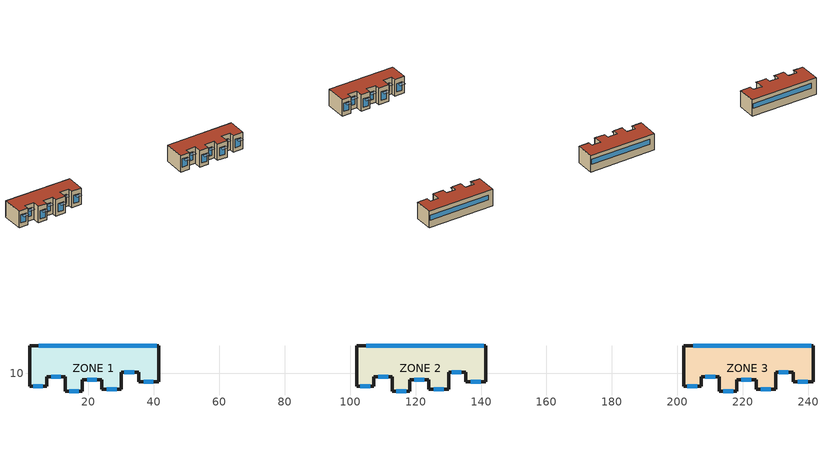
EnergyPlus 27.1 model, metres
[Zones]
ZONE 1
 floor ground (SLAB FLOOR): 1.98,5.98 1.98,18.38 41.48,18.38 41.48,7.48 35.38,7.48 35.38,10.28 30.08,10.28 30.08,5.08 24.08,5.08 24.08,8.08 18.18,8.08 18.18,4.58 12.88,4.58 12.88,8.98 7.28,8.98 7.28,5.98 z0
 wall outside (EXTERIOR): 1.98,5.98 7.28,5.98 7.28,8.98 12.88,8.98 12.88,4.58 18.18,4.58 18.18,8.08 24.08,8.08 24.08,5.08 30.08,5.08 30.08,10.28 35.38,10.28 35.38,7.48 41.48,7.48 41.48,18.38 1.98,18.38 1.98,5.98 z0:10
 window (SINGLE PANE HW WINDOW): 3.08,5.98 6.08,5.98 z2.6:7.6; 8.58,8.98 11.58,8.98 z2.5:7.5; 14.08,4.58 17.08,4.58 z2.1:7.1; 19.58,8.08 22.58,8.08 / 25.58,5.08 28.58,5.08 / 30.98,10.28 33.98,10.28 / 36.88,7.48 39.88,7.48 z2.2:7.2; 40.88,18.38 4.88,18.38 z4.5:7.5
 roof outside (ROOF31): 1.98,5.98 7.28,5.98 7.28,8.98 12.88,8.98 12.88,4.58 18.18,4.58 18.18,8.08 24.08,8.08 24.08,5.08 30.08,5.08 30.08,10.28 35.38,10.28 35.38,7.48 41.48,7.48 41.48,18.38 1.98,18.38 z10
ZONE 2
 floor ground (SLAB FLOOR): 101.98,5.98 101.98,18.38 141.48,18.38 141.48,7.48 135.38,7.48 135.38,10.28 130.08,10.28 130.08,5.08 124.08,5.08 124.08,8.08 118.18,8.08 118.18,4.58 112.88,4.58 112.88,8.98 107.28,8.98 107.28,5.98 z0
 wall outside (EXTERIOR): 101.98,5.98 107.28,5.98 107.28,8.98 112.88,8.98 112.88,4.58 118.18,4.58 118.18,8.08 124.08,8.08 124.08,5.08 130.08,5.08 130.08,10.28 135.38,10.28 135.38,7.48 141.48,7.48 141.48,18.38 101.98,18.38 101.98,5.98 z0:10
 window (SINGLE PANE HW WINDOW): 103.08,5.98 106.08,5.98 z2.6:7.6; 108.58,8.98 111.58,8.98 z2.5:7.5; 114.08,4.58 117.08,4.58 z2.1:7.1; 119.58,8.08 122.58,8.08 / 125.58,5.08 128.58,5.08 / 130.98,10.28 133.98,10.28 / 136.88,7.48 139.88,7.48 z2.2:7.2; 140.88,18.38 104.88,18.38 z4.5:7.5
 roof outside (ROOF31): 101.98,5.98 107.28,5.98 107.28,8.98 112.88,8.98 112.88,4.58 118.18,4.58 118.18,8.08 124.08,8.08 124.08,5.08 130.08,5.08 130.08,10.28 135.38,10.28 135.38,7.48 141.48,7.48 141.48,18.38 101.98,18.38 z10
ZONE 3
 floor ground (SLAB FLOOR): 201.98,5.98 201.98,18.38 241.48,18.38 241.48,7.48 235.38,7.48 235.38,10.28 230.08,10.28 230.08,5.08 224.08,5.08 224.08,8.08 218.18,8.08 218.18,4.58 212.88,4.58 212.88,8.98 207.28,8.98 207.28,5.98 z0
 wall outside (EXTERIOR): 201.98,5.98 207.28,5.98 207.28,8.98 212.88,8.98 212.88,4.58 218.18,4.58 218.18,8.08 224.08,8.08 224.08,5.08 230.08,5.08 230.08,10.28 235.38,10.28 235.38,7.48 241.48,7.48 241.48,18.38 201.98,18.38 201.98,5.98 z0:10
 window (SINGLE PANE HW WINDOW): 203.08,5.98 206.08,5.98 z2.6:7.6; 208.58,8.98 211.58,8.98 z2.5:7.5; 214.08,4.58 217.08,4.58 z2.1:7.1; 219.58,8.08 222.58,8.08 / 225.58,5.08 228.58,5.08 / 230.98,10.28 233.98,10.28 / 236.88,7.48 239.88,7.48 z2.2:7.2; 240.88,18.38 204.88,18.38 z4.5:7.5
 roof outside (ROOF31): 201.98,5.98 207.28,5.98 207.28,8.98 212.88,8.98 212.88,4.58 218.18,4.58 218.18,8.08 224.08,8.08 224.08,5.08 230.08,5.08 230.08,10.28 235.38,10.28 235.38,7.48 241.48,7.48 241.48,18.38 201.98,18.38 z10
shading: 3.08,2.98 3.08,5.98 6.08,5.98 6.08,2.98 z8; 8.58,5.98 8.58,8.98 11.58,8.98 11.58,5.98 z7.9; 14.08,1.58 14.08,4.58 17.08,4.58 17.08,1.58 z7.5; 19.58,5.08 19.58,8.08 22.58,8.08 22.58,5.08 z7.6; 25.58,2.08 25.58,5.08 28.58,5.08 28.58,2.08 z7.7; 30.98,7.28 30.98,10.28 33.98,10.28 33.98,7.28 z7.6; 36.88,4.48 36.88,7.48 39.88,7.48 39.88,4.48 z7.6; 103.08,2.98 103.08,5.98 106.08,5.98 106.08,2.98 z8; 108.58,5.98 108.58,8.98 111.58,8.98 111.58,5.98 z7.9; 114.08,1.58 114.08,4.58 117.08,4.58 117.08,1.58 z7.5; 119.58,5.08 119.58,8.08 122.58,8.08 122.58,5.08 z7.6; 125.58,2.08 125.58,5.08 128.58,5.08 128.58,2.08 z7.7; 130.98,7.28 130.98,10.28 133.98,10.28 133.98,7.28 z7.6; 136.88,4.48 136.88,7.48 139.88,7.48 139.88,4.48 z7.6; 203.08,2.98 203.08,5.98 206.08,5.98 206.08,2.98 z8; 208.58,5.98 208.58,8.98 211.58,8.98 211.58,5.98 z7.9; 214.08,1.58 214.08,4.58 217.08,4.58 217.08,1.58 z7.5; 219.58,5.08 219.58,8.08 222.58,8.08 222.58,5.08 z7.6; 225.58,2.08 225.58,5.08 228.58,5.08 228.58,2.08 z7.7; 230.98,7.28 230.98,10.28 233.98,10.28 233.98,7.28 z7.6; 236.88,4.48 236.88,7.48 239.88,7.48 239.88,4.48 z7.6
[Building]
BUILDING #1: North Axis {deg}=0; Terrain=Suburbs; Loads Convergence Tolerance Value {W}=0.04; Temperature Convergence Tolerance Value {deltaC}=0.4; Solar Distribution=FullExterior; Maximum Number of Warmup Days=25; Minimum Number of Warmup Days=6
[Site:Location]
Tucson Intl AP_AZ_USA Design_Conditions: Latitude {deg}=32.13; Longitude {deg}=-110.95; Time Zone {hr}=-7; Elevation {m}=777
[SizingPeriod:DesignDay] Day of Month=21; Humidity Condition Type=Wetbulb; Barometric Pressure {Pa}=92332; Rain Indicator=No; Snow Indicator=No; Daylight Saving Time Indicator=No; Solar Model Indicator=ASHRAEClearSky
Name | Month | Day Type | Maximum Dry-Bulb Temperature {C} | Daily Dry-Bulb Temperature Range {deltaC} | Wetbulb or DewPoint at Maximum Dry-Bulb {C} | Wind Speed {m/s} | Wind Direction {deg} | Sky Clearness
Tucson Intl AP Ann Clg .4% Condns DB=>MWB | 7 | SummerDesignDay | 40.7 | 13.3 | 18.9 | 4.9 | 330 | 1
Tucson Intl AP Ann Htg 99.6% Condns DB | 1 | WinterDesignDay | -0.2 | 0 | -0.2 | 2.6 | 140 | 0
[Site:GroundTemperature:BuildingSurface]
19, 19, 19, 20, 22, 23, 24, 23, 22, 21, 20, 19
[Material] Thermal Absorptance=0.9
Name | Roughness | Thickness {m} | Conductivity {W/m-K} | Density {kg/m3} | Specific Heat {J/kg-K} | Solar Absorptance | Visible Absorptance
A2 - 4 IN DENSE FACE BRICK | Rough | 0.101498 | 1.245296 | 2082.4 | 920.48 | 0.93 | 0.93
B3 - 2 IN INSULATION | VeryRough | 0.0509016 | 0.0432394 | 32.03693 | 836.8 | 0.5 | 0.5
C2 - 4 IN LW CONCRETE BLOCK | MediumRough | 0.101498 | 0.380507 | 608.7016 | 836.8 | 0.65 | 0.65
E1 - 3 / 4 IN PLASTER OR GYP BOARD | Smooth | 0.01905 | 0.726422 | 1601.846 | 836.8 | 0.92 | 0.92
DIRT 12 IN | Rough | 0.3048 | 0.172958 | 1041.2 | 836.8 | 0.7 | 0.7
CONCRETE - SAND AND GRAVEL 4 IN | MediumRough | 0.101498 | 1.729577 | 2242.585 | 836.8 | 0.6 | 0.6
E2 - 1 / 2 IN SLAG OR STONE | Rough | 0.0127102 | 1.435549 | 881.0155 | 1673.6 | 0.55 | 0.55
E3 - 3 / 8 IN FELT AND MEMBRANE | Rough | 0.00954024 | 0.190253 | 1121.292 | 1673.6 | 0.75 | 0.75
B6 - 2 IN DENSE INSULATION | VeryRough | 0.0509016 | 0.0432394 | 91.30524 | 836.8 | 0.5 | 0.5
C12 - 2 IN HW CONCRETE | MediumRough | 0.0509016 | 1.729577 | 2242.585 | 836.8 | 0.65 | 0.65
[WindowMaterial:Glazing]
GLASS - CLEAR PLATE 1 / 4 IN: Optical Data Type=SpectralAverage; Thickness {m}=0.006; Solar Transmittance at Normal Incidence=0.775; Front Side Solar Reflectance at Normal Incidence=0.071; Back Side Solar Reflectance at Normal Incidence=0.071; Visible Transmittance at Normal Incidence=0.881; Front Side Visible Reflectance at Normal Incidence=0.08; Back Side Visible Reflectance at Normal Incidence=0.08; Infrared Transmittance at Normal Incidence=0; Front Side Infrared Hemispherical Emissivity=0.84; Back Side Infrared Hemispherical Emissivity=0.84; Conductivity {W/m-K}=0.9
[Construction]
EXTERIOR: A2 - 4 IN DENSE FACE BRICK, B3 - 2 IN INSULATION, C2 - 4 IN LW CONCRETE BLOCK, E1 - 3 / 4 IN PLASTER OR GYP BOARD
SINGLE PANE HW WINDOW: GLASS - CLEAR PLATE 1 / 4 IN
SLAB FLOOR: DIRT 12 IN, CONCRETE - SAND AND GRAVEL 4 IN
ROOF31: E2 - 1 / 2 IN SLAG OR STONE, E3 - 3 / 8 IN FELT AND MEMBRANE, B6 - 2 IN DENSE INSULATION, C12 - 2 IN HW CONCRETE
[Zone] Type=1; Multiplier=1; Ceiling Height {m}=autocalculate; Volume {m3}=autocalculate
ZONE 1; ZONE 2; ZONE 3
[People] Number of People Schedule=Residence Occupancy; Number of People Calculation Method=people; Number of People=4; Fraction Radiant=0.6; Activity Level Schedule=Activity Lvl   1
Name | Zone or ZoneList or Space or SpaceList
ZONE 1 People 1 | ZONE 1
ZONE 2 People 1 | ZONE 2
ZONE 3 People 1 | ZONE 3
[Lights] Schedule=Residence Lighting; Design Level Calculation Method=LightingLevel; Lighting Level {W}=950; Return Air Fraction=0; Fraction Radiant=0.4; Fraction Visible=0.2; Fraction Replaceable=0
Name | Zone or ZoneList or Space or SpaceList
ZONE 1 Lights 1 | ZONE 1
ZONE 2 Lights 1 | ZONE 2
ZONE 3 Lights 1 | ZONE 3
[ElectricEquipment] Schedule=Residence Lighting; Design Level Calculation Method=EquipmentLevel; Design Level {W}=480; Fraction Latent=0; Fraction Radiant=0.3; Fraction Lost=0
Name | Zone or ZoneList or Space or SpaceList
ZONE 1 ElecEq 1 | ZONE 1
ZONE 2 ElecEq 1 | ZONE 2
ZONE 3 ElecEq 1 | ZONE 3
[ZoneVentilation:DesignFlowRate] Schedule=Constant; Design Flow Rate Calculation Method=flow/zone; Design Flow Rate {m3/s}=6.131944; Constant Term Coefficient=0.606; Temperature Term Coefficient=0.03636; Velocity Term Coefficient=0.1177; Velocity Squared Term Coefficient=0; Minimum Indoor Temperature {C}=18; Delta Temperature {deltaC}=1
Name | Zone or ZoneList or Space or SpaceList | Ventilation Type | Fan Pressure Rise {Pa} | Fan Total Efficiency
ZONE 1 Ventl 1 | ZONE 1 | NATURAL | 0 | 1
ZONE 2 Ventl 1 | ZONE 2 | INTAKE | 400 | 0.9
ZONE 3 Ventl 1 | ZONE 3 | EXHAUST | 400 | 0.8
[ZoneCoolTower:Shower] Availability Schedule=Cooltower Operation; Flow Control Type=WindDrivenFlow; Pump Flow Rate Schedule=Cooltower Operation; Airflow Outlet Area {m2}=0.5; Maximum Air Flow Rate {m3/s}=10; Minimum Indoor Temperature {C}=18; Fraction of Water Loss=0.05; Fraction of Flow Schedule=0.05; Rated Power Consumption {W}=300
Name | Zone or Space | Maximum Water Flow Rate {m3/s} | Effective Tower Height {m}
CoolTower 1 | Zone 2 | 0.001667 | 10
CoolTower 2 | Zone 3 | 0.0005 | 5
[Schedule:Compact]
Residence Occupancy: Through: 12/31, For: Weekdays SummerDesignDay WinterDesignDay, Until: 7:00, 1, Until: 8:00, 0.5, Until: 15:00, 0.3, Until: 16:00, 0.4, Until: 17:00, 0.7, Until: 24:00, 1, For: Weekends Holidays CustomDay1 CustomDay2, Until: 9:00, 1, Until: 16:00, 0.3, Until: 23:00, 0.7, Until: 24:00, 1
Residence Lighting: Through: 12/31, For: Weekdays SummerDesignDay WinterDesignDay, Until: 6:00, 0.1, Until: 8:00, 0.2, Until: 16:00, 0.1, Until: 17:00, 0.2, Until: 19:00, 0.5, Until: 22:00, 1, Until: 23:00, 0.5, Until: 24:00, 0.3, For: Weekends Holidays CustomDay1 CustomDay2, Until: 16:00, 0.1, Until: 18:00, 0.5, Until: 22:00, 1, Until: 23:00, 0.5, Until: 24:00, 0.3
Constant: Through: 12/31, For: Alldays, Until: 24:00, 1
ACTIVITY LVL   1: Through: 12/31, For: Alldays, Until: 24:00, 130
Cooltower Operation: Through: 12/31, For: Weekdays SummerDesignDay WinterDesignDay, Until: 6:00, 0, Until: 24:00, 1, For: Weekends Holidays CustomDay1 CustomDay2, Until: 8:00, 0, Until: 20:00, 1, Until: 24:00, 0
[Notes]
CooltowerSimpleTestwithVentilation.idf
Basic file description: Example of how to simulate a cooltower that is designed to capture the wind
at the top of a tower and cool the outside air using water evaporation before delivering it to a space.
A cooltower typically consists of a water spray or an evaporative pad, a shaft, and a water tank or reservoir.
A water pump is typically the only component consumed power for this system.
Implementation of this system allows EnergyPlus to design and evaluate cooltowers.
Highlights: This example is intented to see the effect of different types of cooltowers
on the zone temperatures and humidity ratio while the zones are naturally ventilated.
Simulation Location/Run: Tucson Intl AP,AZ,USA,TMY3,
2 design days(ASHRAE HoF 2005 design days: summer and winter design day)
Location:                Tucson, Arizona
Design Days:             Tucson Intl AP Ann Clg .4% Condns DB=>MWB, MaxDB=40.7
Intl AP Ann Htg 99.6% Condns DB, MaxDB=  -0.2
Run Period (Weather File): Winter 1/21, Summer 7/21, Tucson Intl AP,AZ,USA,TMY3
Run Control:             Design Days Simulation
Building: Three zones/buildings which are all identical.  To avoid any shading between the zones
each is separated by a distance of 100m (in the x-direction).  The shape of each zone
is basically rectangular with the long side parallel to the east-west axis.  The south
wall is articulated, just for kicks.  Windows are present on all south walls and the
north wall.  The zones are "uncontrolled" in that the method of cooling the spaces
is cooltower statements.
Floor Area:    0.44 m2(4.74ft2)
Number of Stories: 1
Zone Description Details:
Internal gains description:     People, lights, and equipment at reasonable levels for each zone.
The levels of these parameters is the same for all zones.
Interzone Surfaces:             None
Internal Mass:                  None
People:                         4 per zone
Light:                          Design level of 950 per zone
Electric Equipment:             Design level of 480 W
Windows:                        All south walls and north walls.
Detached Shading:               None
Daylight:                       None
Natural Ventilation:            Yes
Compact Schedules:              Yes
Solar Distribution:             FullExterior, Aniso, Simple Interior and Exterior Convection
HVAC:                             None/Uncontrolled
Purchased Air:                  None
Zonal Equipment:                None
Central Air Handling Equipment: None
System Equipment Autosize:      None
Purchased Cooling:              None
Purchased Heating:              None
Coils:                          None
Pumps:                          None
Boilers:                        None
Chillers:                       None
Standard Reports:               None
Timestep or Hourly Variables:   Hourly
Time bins Report:               None
HTML Report:                    None
Environmental Emissions:        None
Utility Tariffs:                None
Tucson Intl AP Ann Clg .4% Condns DB=>MWB, MaxDB=40.7
